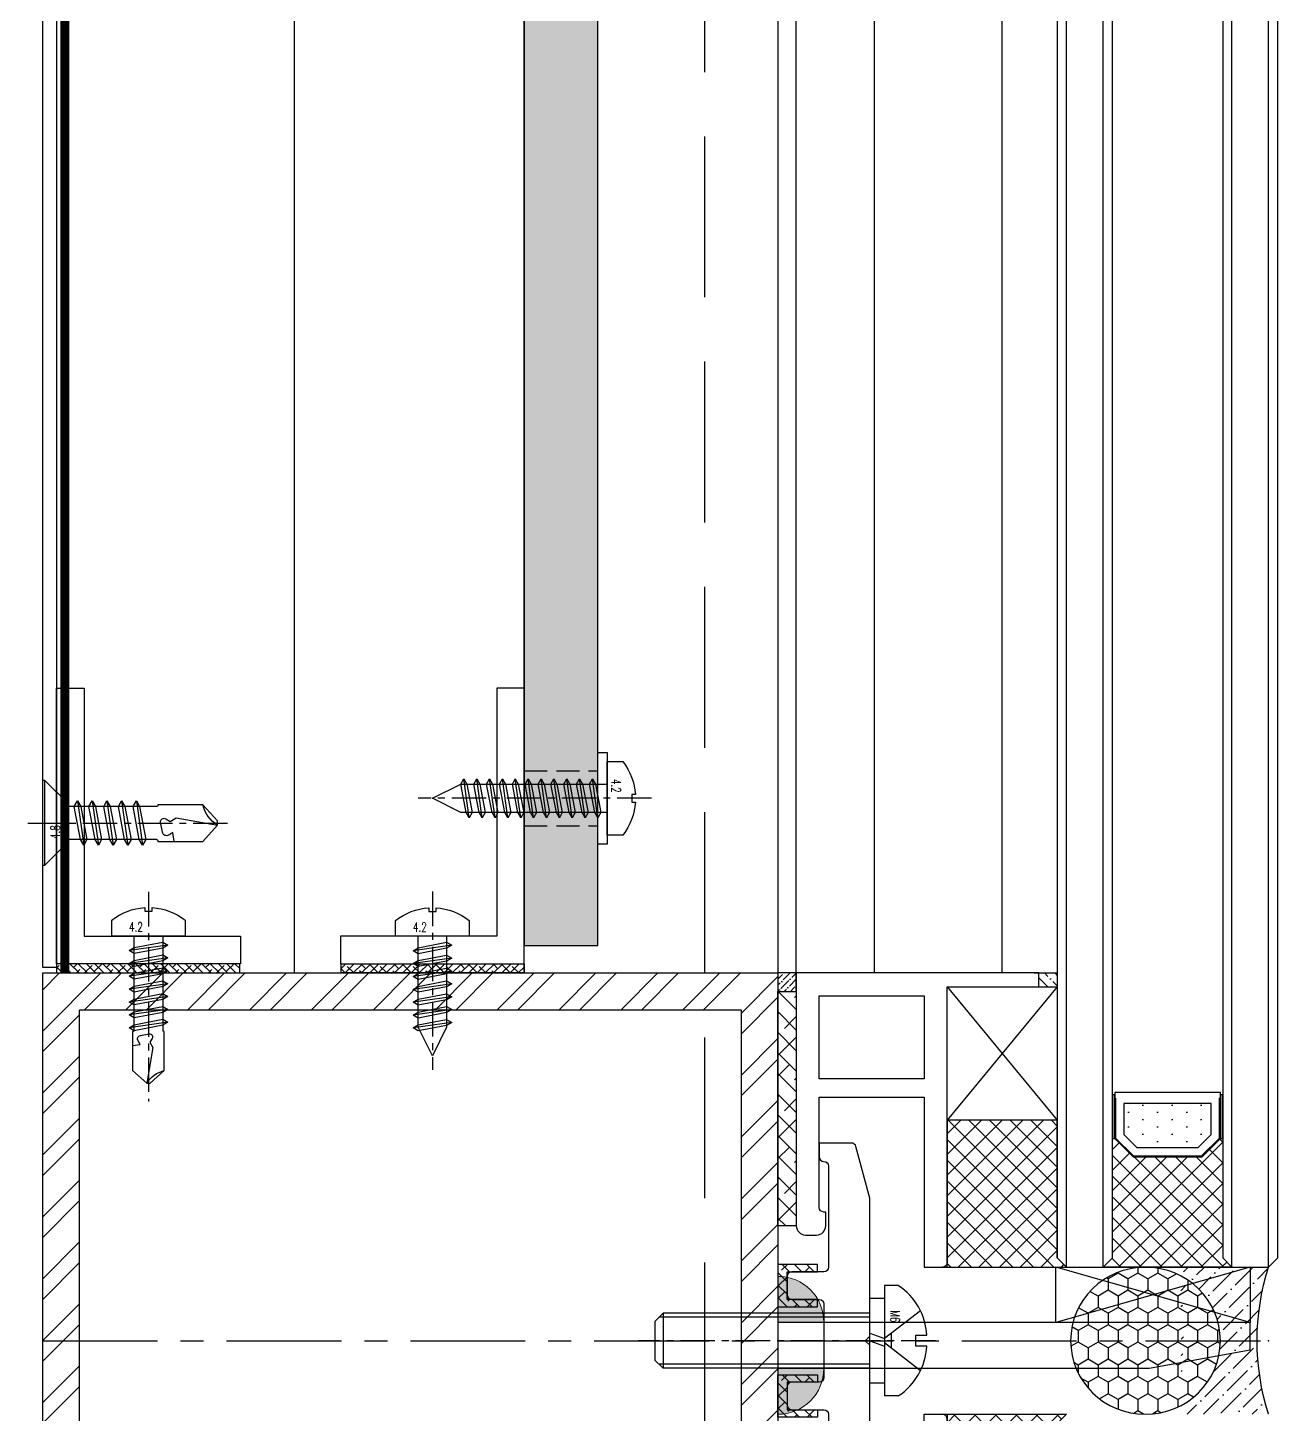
# Model space of a CAD drawing. Extents: x -160106 to 966792, y -663931 to 1550022.
# Drawn here: x -59019.2 to -58883.7, y -86343.9 to -86193.1 of the extents above; entities that cross this region are included whole.
import ezdxf
from ezdxf.enums import TextEntityAlignment as Align
from ezdxf.xclip import XClip

# ---------------------------------------------------------------- set-up
doc = ezdxf.new("R2010")
doc.units = 0
for name, pattern in [('AUSGEZOGEN', [0]), ('CENTER', [2, 1.25, -0.25, 0.25, -0.25]), ('ZN-CENTER', [2, 1.25, -0.25, 0.25, -0.25]), ('ZN-DASH', [0.35, 0.25, -0.1])]:
    doc.linetypes.add(name, pattern=pattern)
for name, color, linetype in [('!ZN1-填充-8', 8, 'Continuous'), ('!ZN3-不锈钢板幕墙-7', 7, 'Continuous'), ('!ZN3-其它材质幕墙-60', 60, 'Continuous'), ('!ZN3-玻璃幕墙-4', 4, 'Continuous'), ('!ZN3-铝板幕墙-3', 3, 'Continuous'), ('!ZN4-辅助材料-1', 1, 'Continuous'), ('!ZN4-配件-11', 11, 'Continuous'), ('!ZN5-钢材投影-40', 40, 'Continuous'), ('!ZN5-铝材投影-112', 112, 'Continuous'), ('!ZN5-铝材断面-6', 6, 'Continuous'), ('!ZN6-虚线-8', 8, 'ZN-DASH'), ('11紧固件', 11, 'Continuous'), ('2钢材断面', 2, 'Continuous'), ('A_Hatch', 8, 'Continuous'), ('BM', 8, '保温棉'), ('Fill', 8, 'Continuous'), ('ZX', 240, 'CENTER'), ('型材截面颜色', 253, 'Continuous')]:
    doc.layers.add(name, color=color, linetype=linetype)
for name, color, linetype, lineweight in [('0CABR-填充', 8, 'Continuous', 5), ('0CABR-密封材料、垫片', 195, 'Continuous', 9), ('0填充', 8, 'Continuous', 13)]:
    doc.layers.add(name, color=color, linetype=linetype, lineweight=lineweight)
doc.styles.add('DHTEXT-1', font='ROMANS.shx', dxfattribs={"width": 0.7, "bigfont": 'CHINESE.shx'})
doc.linetypes.add('保温棉', pattern='A,0.006248399999999999,-6.2484,[134,ltypeshp.shx,S=6.2484,R=0,X=-6.2484,Y=0],-12.4968,[134,ltypeshp.shx,S=6.2484,R=180,X=6.2484,Y=0],-6.2484', length=24.9998484)

# ---------------------------------------------------------------- blocks, each defined once
blk = doc.blocks.new('20250822090122')
at = {"layer": 'A_Hatch'}
h = blk.add_hatch(dxfattribs=at)
h.set_pattern_fill('ANSI32', color=256)
h.set_pattern_definition([(45, (-80, -40), (-3.367596045400933, 3.367596045400933), []), (45, (-77.75493500000448, -40), (-3.367596045400933, 3.367596045400933), [])])
h.paths.add_polyline_path([(0, 40), (-80, 40), (-80, -40), (0, -40)])
h.paths.add_polyline_path([(-4, 36), (-4, -36), (-76, -36), (-76, 36)], flags=16)
at = {"layer": '2钢材断面'}
for points in [[(-80, 40), (0, 40), (0, -40), (-80, -40)], [(-76, 36), (-4, 36), (-4, -36), (-76, -36)]]:
    blk.add_lwpolyline(points, close=True, dxfattribs=at)
blk = doc.blocks.new('20230625105620')
at = {"layer": '0CABR-填充'}
h = blk.add_hatch(dxfattribs=at)
h.set_pattern_fill('ANSI38', color=256, scale=0.3, angle=90.00000000000001)
h.set_pattern_definition([(135, (669.6330778690171, -11486.45394119481), (-0.6735192090801863, -0.6735192090801866), []), (225, (669.6330778690171, -11486.45394119481), (-0.6735192090801858, -2.02055762724056), [2.38125, -1.42875])])
h.paths.add_polyline_path([(-5.199999999720603, 3.69999999992433), (-5.199999999953434, 4.500000000203727), (-8.5, 4.499999999970896), (-8.49999999976717, 7.499999999970896), (-5.199999999953434, 7.499999999970896), (-5.199999999953434, 8.300000000017462), (-9.49999999976717, 8.300000000017462), (-9.5, 3.69999999992433)])
h = blk.add_hatch(dxfattribs=at)
h.set_pattern_fill('ANSI38', color=256, scale=0.3, angle=90)
h.set_pattern_definition([(135, (669.6330778690754, -11486.45394119481), (-0.6735192090801865, -0.6735192090801864), []), (225, (669.6330778690754, -11486.45394119481), (-0.6735192090801867, -2.020557627240559), [2.38125, -1.42875])])
h.paths.add_polyline_path([(-5.199999999662396, 3.69999999992433), (-5.199999999895226, 4.500000000203727), (-8.499999999941792, 4.499999999970896), (-8.499999999708962, 7.499999999970896), (-5.199999999895226, 7.499999999970896), (-5.199999999895226, 8.300000000017462), (-9.499999999708962, 8.300000000017462), (-9.499999999941792, 3.69999999992433)])
h = blk.add_hatch(dxfattribs=at)
h.set_pattern_fill('ANSI38', color=256, scale=0.3, angle=90.00000000000001)
h.set_pattern_definition([(135, (669.6330778687843, -11498.45394119481), (-0.6735192090801863, -0.6735192090801866), []), (225, (669.6330778687843, -11498.45394119481), (-0.6735192090801858, -2.02055762724056), [2.38125, -1.42875])])
h.paths.add_polyline_path([(-5.199999999953434, -8.30000000007567), (-5.200000000186265, -7.499999999796273), (-8.50000000023283, -7.500000000029104), (-8.5, -4.500000000029104), (-5.200000000186265, -4.500000000029104), (-5.200000000186265, -3.699999999982538), (-9.5, -3.699999999982538), (-9.50000000023283, -8.30000000007567)])
h = blk.add_hatch(dxfattribs=at)
h.set_pattern_fill('ANSI38', color=256, scale=0.3, angle=90)
h.set_pattern_definition([(135, (669.6330778688425, -11498.45394119481), (-0.6735192090801865, -0.6735192090801864), []), (225, (669.6330778688425, -11498.45394119481), (-0.6735192090801867, -2.020557627240559), [2.38125, -1.42875])])
h.paths.add_polyline_path([(-5.199999999895226, -8.30000000007567), (-5.200000000128057, -7.499999999796273), (-8.500000000174623, -7.500000000029104), (-8.499999999941792, -4.500000000029104), (-5.200000000128057, -4.500000000029104), (-5.200000000128057, -3.699999999982538), (-9.499999999941792, -3.699999999982538), (-9.500000000174623, -8.30000000007567)])
at = {"layer": '!ZN4-辅助材料-1'}
for points in [[(-5.199999999662396, 3.69999999992433), (-5.199999999895226, 4.500000000203727), (-8.499999999941792, 4.499999999970896), (-8.499999999708962, 7.499999999970896), (-5.199999999895226, 7.499999999970896), (-5.199999999895226, 8.300000000017462), (-9.499999999708962, 8.300000000017462), (-9.499999999941792, 3.69999999992433), (-5.199999999662396, 3.69999999992433)], [(-5.199999999662396, -3.700000000215368), (-5.199999999895226, -4.500000000261934), (-8.499999999941792, -4.500000000261934), (-8.499999999708962, -7.500000000029104), (-5.199999999895226, -7.500000000261934), (-5.199999999895226, -8.30000000007567), (-9.499999999708962, -8.30000000007567), (-9.499999999941792, -3.699999999982538), (-5.199999999662396, -3.700000000215368)]]:
    blk.add_lwpolyline(points, dxfattribs=at)
at = {"layer": '!ZN5-铝材投影-112'}
blk.add_lwpolyline([(-4.499999999767169, 3.999999999970896), (-4.5, -4.000000000029104, -0.4142135623702536), (-4.999999999767169, -4.500000000029104), (-7.999999999767169, -4.500000000029104, 0.414213562373095), (-8.49999999976717, -5.000000000029104), (-8.49999999976717, -7.000000000029104, 0.414213562373095), (-7.999999999767169, -7.500000000029104), (-4.499999999476131, -7.500000000025466, -0.414213562373095), (-3.999999999476131, -8.000000000025466), (-3.999999999476131, -19.00000000002547, -0.414213562373095), (-4.499999999476131, -19.50000000002547, 0.414213562373095), (-4.999999999476131, -20.00000000002547), (-4.999999999476131, -21.50000000002547), (-1.491358648519963, -21.5000000000291, 0.3394542588629411), (-1.008395735407248, -21.12940952254576), (0.5, -15.5000000000291), (0.5, -0.5000000000291038), (0, -2.91038304567337e-11), (0.5, 0.4999999999708962), (0.5000000002328306, 15.4999999999709), (-1.008395735174417, 21.12940952248755, 0.3394542588629411), (-1.491358648519963, 21.4999999999709), (-4.999999999476131, 21.49999999996726), (-4.999999999476131, 19.99999999996726, 0.414213562373095), (-4.499999999476131, 19.49999999996726, -0.414213562373095), (-3.999999999476131, 18.99999999996726), (-3.999999999476131, 7.999999999967258, -0.414213562373095), (-4.499999999476131, 7.499999999967258), (-7.999999999767169, 7.499999999970896, 0.414213562373095), (-8.49999999976717, 6.999999999970896), (-8.49999999976717, 4.999999999970896, 0.414213562373095), (-7.999999999767169, 4.499999999970896), (-4.999999999767169, 4.499999999970896, -0.4142135623688329), (-4.499999999767169, 3.999999999970896)], format="xyb", close=True, dxfattribs=at)
at = {"layer": '0CABR-密封材料、垫片'}
for points in [[(-5.199999999720603, 3.69999999992433), (-5.199999999953434, 4.500000000203727), (-8.5, 4.499999999970896), (-8.49999999976717, 7.499999999970896), (-5.199999999953434, 7.499999999970896), (-5.199999999953434, 8.300000000017462), (-9.49999999976717, 8.300000000017462), (-9.5, 3.69999999992433), (-5.199999999720603, 3.69999999992433)], [(-5.199999999720603, -3.700000000215368), (-5.199999999953434, -4.500000000261934), (-8.5, -4.500000000261934), (-8.49999999976717, -7.500000000029104), (-5.199999999953434, -7.500000000261934), (-5.199999999953434, -8.30000000007567), (-9.49999999976717, -8.30000000007567), (-9.5, -3.699999999982538), (-5.199999999720603, -3.700000000215368)]]:
    blk.add_lwpolyline(points, dxfattribs=at)
blk = doc.blocks.new('*U3024')
at = {"linetype": 'ByBlock', "ltscale": 10}
for p, q in [((-3.099760062443238, 5.999999999999091), (-1.5997600624396, 5.999999999999091)), ((-1.5997600624396, -5.999999999999091), (-1.5997600624396, 5.999999999999091)), ((-1.5997600624396, -4.620044984873882), (-1.5997600624396, 4.620044984872013)), ((-1.5997600624396, 4.620044984872013), (0, 4.620044984872013)), ((0, 4.620044984872013), (0, -4.620044984873882)), ((-5.512308570388996, 3.264313849224891), (-1.5997600624396, 0.2324707128979036)), ((2.220446049250313e-16, 3.000000000002645), (22.5002399375644, 3.000000000000339)), ((2.220446049250313e-16, 2.55000000000389), (22.95023993756877, 2.549999999997793)), ((22.50023993756076, -2.999999999986928), (22.50023993755713, 3.000000000014891)), ((22.50023993755713, 3.000000000014891), (23.40023993755858, 2.100000000013436)), ((23.40023993756222, -2.100000000009119), (23.40023993755858, 2.100000000013436)), ((-6.199760062438145, 0.5999999999958163), (-4.999760062433779, 0.5999999999976353)), ((-4.999760062433779, 0.5999999999976353), (-4.999760062433779, -0.5999999999994543)), ((-2.359507198434585, 0.8212005739923881), (-2.359507198434585, -0.8212005739890408)), ((0, -9.343636975245317e-13), (-1.5997600624396, 0.5822434348437788)), ((-4.999760062433779, -0.5999999999994543), (-6.200041946336569, -0.6000000000067303)), ((-5.512308570388996, -3.264313849219434), (-1.5997600624396, -0.2324707128950645)), ((-0.0001236077368957922, -0.834518847842471), (-1.599883670176496, -0.2522754129977578)), ((0, -2.549999999996544), (22.95023993757604, -2.549999999997114)), ((2.220446049250313e-16, -2.999999999997355), (22.50023993756804, -2.999999999999661)), ((22.50023993755713, -3.000000000014213), (23.40023993755858, -2.100000000012757)), ((-3.0997600624396, -5.999999999999091), (-1.5997600624396, -5.999999999999091)), ((0, -4.620044984873882), (-1.5997600624396, -4.620044984873882))]:
    blk.add_line(p, q, dxfattribs=at)
at = {"color": 0, "linetype": 'ZN-CENTER', "ltscale": 3}
blk.add_line((-7.149760062439595, 2.968965134506063e-13), (25.2002399375604, 2.456684181638768e-12), dxfattribs=at)
at = {"linetype": 'ByBlock', "ltscale": 10}
for centre, radius, start, end in [((0.6289204536260513, 0.2696463704114649), 6.836666666661672, 123.0516276806388, 177.2303399897559), ((0.6289204536260513, -0.2696463704151029), 6.836666666662514, 182.7696600102441, 236.9483723193611)]:
    blk.add_arc(centre, radius, start, end, dxfattribs=at)
at = {"layer": 'Defpoints', "color": 0, "ltscale": 10, "style": 'DHTEXT-1', "width": 0.7}
blk.add_text('M6', height=1, rotation=90, dxfattribs=at).set_placement((-2.254738332375523, -2.651439335049475), align=Align.CENTER)
blk = doc.blocks.new('16胶缝')
at = {"layer": '!ZN1-填充-8', "ltscale": 0.1}
h = blk.add_hatch(dxfattribs=at)
h.set_pattern_fill('HONEY', color=256, scale=10, style=0)
h.set_pattern_definition([(4.818975183877585e-15, (-19679.56000236233, -11324.37131966545), (1.875, 1.08253175), [1.25, -2.5]), (120, (-19679.56000236233, -11324.37131966545), (-1.874999995903225, 1.082531757095823), [1.249999999999998, -2.499999999999997]), (60.00000000000003, (-19679.56000236233, -11324.37131966545), (4.096775418904741e-09, 2.165063507095822), [-2.499999999999998, 1.249999999999999])])
edge = h.paths.add_edge_path()
edge.add_ellipse((8.000000000182808, 13.40127735032729), major_axis=(-1.852811262691897e-12, -8.148750109612592), ratio=0.9817456533069091, start_angle=0, end_angle=360)
h = blk.add_hatch(dxfattribs=at)
h.set_pattern_fill('ANSI36', color=256, scale=10, style=0)
h.set_pattern_definition([(45.00000000000003, (-19679.575386873, -11324.37131966545), (0.6629126073623883, 2.430679560328756), [3.125, -0.625, 0, -0.625])])
edge = h.paths.add_edge_path()
edge.add_ellipse((8.015384510843433, 13.40127735032729), major_axis=(0.8733517820453444, 8.103544729698486), ratio=0.9813319895029027, start_angle=124.6262873536864, end_angle=247.3977371599691, ccw=False)
edge.add_arc((0.0005942590132690384, 10.19757702908555), 1.197577176534192, 269.97156881858757, 324.48671338471985, ccw=False)
edge.add_line((1.455191522836685e-11, 8.999999999992724), (1.091393642127514e-11, -1.818989403545856e-12))
edge.add_arc((8.000000000015461, -24.92179927315374), 26.17434008740905, 432.2031562990745, 467.7968437009381, ccw=False)
edge.add_line((16.00000000001455, 0), (16.00000000001091, 9.000000000003638))
edge.add_arc((16.00645417175474, 10.22705133927502), 1.227068313314542, 216.5905572920867, 269.6986325029304, ccw=False)
at = {"layer": '!ZN4-辅助材料-1', "color": 1, "ltscale": 0.1}
blk.add_arc((8.000000000014552, -24.92179927313555), 26.17434008739207, 72.20315629866607, 107.7968437013339, dxfattribs=at)
blk.add_ellipse((8.000000000182808, 13.40127735032729), major_axis=(-1.852811262691897e-12, -8.148750109612592), ratio=0.9817456533069091, dxfattribs=at)
blk.add_point((8.000000000014552, 7.275957614183426e-12), dxfattribs=at)
blk = doc.blocks.new('胶缝断面')
at = {"color": 7, "ltscale": 0.1, "extrusion": (0, 0, -1), "zscale": -1, "rotation": 180}
blk.add_blockref('16胶缝', (8, 5.456968210637569e-12), dxfattribs=at)
blk = doc.blocks.new('20230625110549')
at = {"layer": '!ZN1-填充-8', "ltscale": 20}
h = blk.add_hatch(color=256, dxfattribs=at)
h.dxf.hatch_style = 1
h.paths.add_polyline_path([(0, 5), (0, 0), (5, 0, 0.4142135623730951)])
at = {"layer": '0CABR-填充', "ltscale": 20}
blk.add_line((0, 0), (0, 5), dxfattribs=at)
blk.add_arc((0, 0), 5, 0, 90, dxfattribs=at)
blk = doc.blocks.new('20250822103150', base_point=(-89262.55327602196, -87415.13117897836))
at = {"layer": '!ZN4-辅助材料-1'}
blk.add_lwpolyline([(-89131.15327524142, -87413.13117784284), (-89152.31959590278, -87413.13230322828), (-89152.31959575377, -87407.13276996238), (-89131.15327509241, -87407.13164457693), (-89131.15327524142, -87413.13117784284), (-89152.31959575377, -87407.13276996238), (-89131.15327509241, -87407.13164457693), (-89152.31959590278, -87413.13230322828)], dxfattribs=at)
at = {"layer": '!ZN5-钢材投影-40'}
blk.add_lwpolyline([(-89142.15327716633, -87418.13194908516), (-89131.15327524142, -87416.13194908516), (-89131.15327524142, -87413.13117784284), (-89182.55327602196, -87413.13117784284), (-89182.55327602196, -87418.13117784284), (-89142.14942095472, -87418.13117784284)], close=True, dxfattribs=at)
at = {"layer": '0CABR-填充', "ltscale": 20}
blk.add_blockref('20230625110549', (-89182.55327602196, -87413.13117784284), dxfattribs=at)
at = {"layer": '0CABR-填充', "ltscale": 20, "xscale": -1, "rotation": 180}
blk.add_blockref('20230625110549', (-89182.55327602196, -87418.1311778428), dxfattribs=at)
blk = doc.blocks.new('20240131155736')
at = {"layer": '!ZN1-填充-8'}
h = blk.add_hatch(dxfattribs=at)
h.set_pattern_fill('ANSI36', color=256, scale=0.5, angle=270, style=0)
h.set_pattern_definition([(315, (4155.516182055328, -11794.82250172619), (1.543481520808761, -0.4209495056751171), [1.984375, -0.396875, 0, -0.396875])])
h.paths.add_polyline_path([(-0.7497986001617392, 0.7500036128367356), (-0.7497986001617392, -0.7500036128367356), (1.250202532093681, -0.7500036128367356), (1.250202532093681, 0.7500036128367356)])
at = {"layer": '!ZN4-辅助材料-1', "linetype": 'AUSGEZOGEN'}
blk.add_line((-1.250202532108233, 0.749996387068677), (1.250202532108233, 0.7500036128367356), dxfattribs=at)
blk = doc.blocks.new('20240131160147')
at = {"layer": '!ZN5-铝材断面-6'}
blk.add_lwpolyline([(-3.359996820086963, 1.24972521692689), (-3.360017300714389, 19.749725232934), (-0.8600173007143894, 19.749725232934), (-0.8599968200869625, -10.750274787526), (9.139988671027822, -10.75027476862306), (9.139988671027822, -12.25027476862306), (-17.2600001134706, -12.25027476875402), (-17.2600001134706, 15.24972523121687, -0.414213562373095), (-16.2600001134706, 16.24972523121687), (-15.06000012539153, 16.24972523121687, -0.414213562373095), (-14.06000012539153, 15.24972523121687), (-14.06000012539153, 13.74972523121687), (-14.2600001134706, 13.74972523121687, 0.414213562373095), (-14.7600001134706, 13.24972523121687), (-14.7600001134706, 1.249725235698861)], format="xyb", close=True, dxfattribs=at)
blk.add_lwpolyline([(-14.7600001134706, -0.7502747643011389), (-14.7600001134706, -9.750274768754025), (-3.359996820086963, -9.750274787525996), (-3.359996820086963, -0.7502747830731096)], close=True, dxfattribs=at)
at = {"layer": '!ZN1-填充-8', "ltscale": 50, "xscale": -1, "rotation": 180}
blk.add_blockref('20240131155736', (9.889797354408074, -11.50027115578996), dxfattribs=at)
blk = doc.blocks.new('20250822102610', base_point=(-89164.55327459493, -87453.63117898782))
at = {"layer": '!ZN1-填充-8'}
h = blk.add_hatch(dxfattribs=at)
h.set_pattern_fill('ANSI37', color=256, angle=-1.272221872585407e-14, style=0)
h.set_pattern_definition([(44.99999999999999, (0, 0), (-1.122532015133644, 1.122532015133644), []), (135, (0, 0), (-1.122532015133644, -1.122532015133644), [])])
edge = h.paths.add_edge_path()
edge.add_line((-89165.05327484866, -87423.13117512563), (-89151.55327484867, -87423.13118085341))
edge.add_line((-89151.55327484867, -87423.13118085341), (-89152.55327484867, -87424.13118000627))
edge.add_line((-89152.55327484867, -87424.13118000627), (-89152.55327484867, -87439.13118438769))
edge.add_line((-89152.55327484867, -87439.13118438769), (-89164.55327484867, -87439.13117682973))
edge.add_line((-89164.55327484867, -87439.13117682973), (-89164.55327484867, -87423.63117784967))
edge.add_arc((-89165.05327484867, -87423.63117512563), 0.5000000000074204, 359.9996878473482, 449.9999999983324)
at = {"layer": '!ZN1-填充-8', "ltscale": 100}
for p, q in [((-89152.5532746931, -87453.63117898782), (-89164.55327484867, -87439.13117682973)), ((-89164.55327459493, -87453.63117898782), (-89152.55327484867, -87439.13118438756))]:
    blk.add_line(p, q, dxfattribs=at)
at = {"layer": '!ZN4-辅助材料-1', "linetype": 'AUSGEZOGEN'}
blk.add_lwpolyline([(-89165.05327484866, -87423.13117512563), (-89151.55327484867, -87423.13118085341), (-89152.55327484867, -87424.13118000627), (-89152.55327484867, -87439.13118438769), (-89164.55327484867, -87439.13117682973), (-89164.55327484867, -87423.63117784967, 0.4142151580810171), (-89165.05327484866, -87423.13117512563), (-89165.05327484866, -87423.13117512563)], format="xyb", dxfattribs=at)
blk.add_lwpolyline([(-89152.55327484867, -87439.13118438768), (-89164.55327467559, -87439.13117716176), (-89164.55327469764, -87442.13117353823)], dxfattribs=at)
blk.add_lwpolyline([(-89164.55327459965, -87439.13117716176), (-89164.55327459493, -87453.63117898782), (-89152.5532746931, -87453.63117898782), (-89152.55327469783, -87439.13117716176)], close=True, dxfattribs=at)
blk = doc.blocks.new('20250822103338', base_point=(-89182.55327602196, -87455.13117897836))
at = {"layer": '0填充'}
h = blk.add_hatch(dxfattribs=at)
h.set_pattern_fill('ANSI38', color=256, angle=360, style=0)
h.set_pattern_definition([(45, (0, 0), (-1.122532015133644, 1.122532015133644), []), (134.9999999999999, (0, 0), (-3.367596045400932, 1.122532015133645), [3.96875, -2.38125])])
h.paths.add_polyline_path([(-89182.553276022, -87453.13117897836), (-89180.55327602198, -87453.13117897836), (-89180.55327602211, -87427.6311789784), (-89182.55327602211, -87427.6311789784)])
at = {"layer": '型材截面颜色', "ltscale": 60}
h = blk.add_hatch(dxfattribs=at)
h.set_pattern_fill('ANSI36', color=256, scale=0.3, angle=90.00000000000001)
h.set_pattern_definition([(135, (0, 0), (-0.9260889124852567, 0.2525697034050699), [1.190625, -0.238125, 0, -0.238125])])
h.paths.add_polyline_path([(-89182.55327602196, -87455.13117898106), (-89182.55327602196, -87453.13104161006), (-89180.55326710995, -87453.1311102956), (-89180.55326710995, -87455.13124766659)])
at = {"layer": '!ZN4-辅助材料-1'}
for points in [[(-89180.55327602195, -87427.6311789784), (-89182.55327602195, -87427.6311789784), (-89182.55327602196, -87453.13117897836), (-89180.55327602196, -87453.13117897836)], [(-89182.55327602196, -87455.13117897836), (-89182.55327602196, -87453.13104160737), (-89180.55326570052, -87453.13103338321), (-89180.55326570052, -87455.1311707542)]]:
    blk.add_lwpolyline(points, close=True, dxfattribs=at)
at = {"layer": '0CABR-密封材料、垫片'}
blk.add_lwpolyline([(-89180.55327602195, -87427.6311789784), (-89182.55327602195, -87427.6311789784), (-89182.55327602196, -87455.13117897836), (-89180.55327602196, -87455.13117897836)], close=True, dxfattribs=at)
blk = doc.blocks.new('20250822103828')
at = {"layer": '!ZN4-辅助材料-1', "ltscale": 100}
for name, p in [('20250822102610', (18.40000010126096, 1.499999990541255)), ('20250822103338', (0, 0))]:
    blk.add_blockref(name, p, dxfattribs=at)
at = {"layer": '!ZN6-虚线-8', "ltscale": 50}
blk.add_blockref('20240131160147', (19.26000011348515, 12.25027476875402), dxfattribs=at)
blk = doc.blocks.new('*U1862')
at = {"layer": '!ZN1-填充-8'}
for points in [[(-18, 26.75000102790364), (-18, 22.00000102790364), (-17.75, 22.00000102790364), (-17.75, 26.75000102790364)], [(-6.25, 26.75000102790364), (-6.25, 22.00000102790364), (-6, 22.00000102790364), (-6, 26.75000102790364)]]:
    blk.add_hatch(color=256, dxfattribs=at).paths.add_polyline_path(points)
h = blk.add_hatch(dxfattribs=at)
h.set_pattern_fill('DOTS', color=8, angle=90, style=0)
h.set_pattern_definition([(90, (0, 13.9999989689677), (-1.5875, 0.7937500000000002), [0, -1.5875])])
h.paths.add_polyline_path([(-15.33578673216107, 21.00000143289799), (-8.664213388663484, 21.00000143289799), (-7.249997335646185, 22.41421748591165), (-7.249997335646185, 25.80000143289726), (-16.74999733564619, 25.80000143289726), (-16.74999733564619, 22.41421203638674)])
h = blk.add_hatch(dxfattribs=at)
h.set_pattern_fill('ANSI37', color=256, scale=0.5000000000000001, angle=90.00000000000001, style=0)
h.set_pattern_definition([(135, (0, 13.9999989689677), (-1.122532015133644, -1.122532015133644), []), (225, (0, 13.9999989689677), (1.122532015133644, -1.122532015133644), [])])
h.paths.add_polyline_path([(-5.000001026521204, 7.999999998435669), (-19.0000010265212, 7.999999998435669), (-18.0000010265212, 8.99999999843567), (-18.0000010265212, 21.99999999843567), (-17.7500010265212, 21.99999999843567), (-15.7500010265212, 19.99999999843567), (-8.250001026521204, 19.99999999843567), (-6.250001026521204, 21.99999999843567), (-6.000001026521204, 21.99999999843567), (-6.000001026521204, 8.99999999843567)])
for p, q in [((-23, 8.000001027903636), (-23.00000000001455, 425.0000000494219)), ((-19.00000102947524, 7.999999998435669), (-19.00000102947524, 424.999999019954)), ((-4.999999091349309, 7.999999998435669), (-4.999999091363861, 424.999999019954)), ((-1.000000120824552, 8.000001027903636), (-1.000000120839104, 425.0000000494219))]:
    blk.add_line(p, q, dxfattribs=at)
at = {"layer": '!ZN3-玻璃幕墙-4'}
for points in [[(-24.00000000001455, 425.0000000494219), (-24, 9.000001027903636), (-23, 8.000001027903636), (-19, 8.000001027903636), (-18, 9.000001027903636), (-18.00000000001455, 425.0000000494219)], [(-6.000000000014552, 425.0000000494219), (-6, 9.000001027903636), (-5, 8.000001027903636), (-1, 8.000001027903636), (0, 9.000001027903636), (-1.455191522836685e-11, 425.0000000494219)]]:
    blk.add_lwpolyline(points, dxfattribs=at)
at = {"layer": '!ZN4-辅助材料-1'}
for points in [[(-18, 26.75000102790364), (-18, 22.00000102790364), (-17.75, 22.00000102790364), (-17.75, 26.75000102790364)], [(-15.74999993958045, 20.00000102790364), (-8.250000060419552, 20.00000102790364), (-6.250000060419552, 22.00000102790364), (-6.250000060419552, 27.00000102790364), (-17.75000006041955, 27.00000102790364), (-17.75000006041955, 22.00000102790364)], [(-15.33578673216107, 21.00000143289799), (-8.664213388663484, 21.00000143289799), (-7.249997335646185, 22.41421748591165), (-7.249997335646185, 25.80000143289726), (-16.74999733564619, 25.80000143289726), (-16.74999733564619, 22.41421203638674)], [(-6.25, 26.75000102790364), (-6.25, 22.00000102790364), (-6, 22.00000102790364), (-6, 26.75000102790364)], [(-5.000001026521204, 7.999999998435669), (-19.0000010265212, 7.999999998435669), (-18.0000010265212, 8.99999999843567), (-18.0000010265212, 21.99999999843567), (-17.7500010265212, 21.99999999843567), (-15.7500010265212, 19.99999999843567), (-8.250001026521204, 19.99999999843567), (-8.250001026521204, 19.99999999843567), (-6.250001026521204, 21.99999999843567), (-6.000001026521204, 21.99999999843567), (-6.000001026521204, 8.99999999843567), (-5.000001026521204, 7.999999998435669)]]:
    blk.add_lwpolyline(points, close=True, dxfattribs=at)
blk.add_lwpolyline([(-17.74999853286135, 26.40000038206927), (-17.65000006041373, 26.40000038206927), (-17.65000006041373, 22.04142079812664), (-15.70857608562801, 20.09999682333728), (-8.291423709393712, 20.09999682333728), (-6.349998532867176, 22.04142199986745), (-6.349998532867176, 26.40000102790509), (-6.250000060419552, 26.40000102790509), (-6.349998532867176, 26.40000102790509)], dxfattribs=at)
at = {"layer": '!ZN5-钢材投影-40', "ltscale": 0.3}
blk.add_line((-54.39999999999418, 425.0000000494219), (-54.39999999999418, -575.8423944669667), dxfattribs=at)
at = {"layer": '!ZN5-铝材投影-112'}
for p, q in [((-52.40170605068852, 39.99999999995634), (-52.40170605068852, 425.0000000494219)), ((-43.9017349172791, 39.99999999995634), (-43.9017349172791, 425.0000000494219)), ((-30.00001585268183, 39.99999999995634), (-30.00001585268183, 425.0000000494219))]:
    blk.add_line(p, q, dxfattribs=at)
at = {"layer": '!ZN6-虚线-8', "color": 8, "linetype": 'ZN-DASH', "ltscale": 70}
blk.add_line((-62.39999999999418, 425.0000000494219), (-62.39999999999418, -575.8423944669667), dxfattribs=at)
at = {"layer": 'Defpoints', "color": 250}
for p in [(-6.000001026521204, 20.00000102790364), (-24.00000205304241, 8.000001027903636), (-18, 7.999999998435669), (-6, 7.999999998435669)]:
    blk.add_point(p, dxfattribs=at)
at = {"layer": 'ZX', "ltscale": 10}
blk.add_line((-134.3999999999942, 0), (0, 0), dxfattribs=at)
at = {"layer": '!ZN4-辅助材料-1', "ltscale": 100, "xscale": -1, "rotation": 180}
blk.add_blockref('20250822103828', (-54.39999999999418, 40), dxfattribs=at)
at = {"layer": '!ZN4-辅助材料-1', "ltscale": 100}
for name, p in [('20250822103150', (-134.3999999999942, 0)), ('20250822103828', (-54.39999999999418, -40))]:
    blk.add_blockref(name, p, dxfattribs=at)
at = {"layer": '!ZN4-辅助材料-1', "rotation": 270}
blk.add_blockref('胶缝断面', (-1.000000120824552, 1.2082455214113e-07), dxfattribs=at)
at = {"layer": '!ZN4-配件-11', "color": 1, "rotation": 180}
blk.add_blockref('*U3024', (-44.40000000005239, 1.557054929435253e-09), dxfattribs=at)
at = {"layer": '!ZN5-铝材断面-6', "ltscale": 100}
blk.add_blockref('20250822090122', (-54.39999999999418, 0), dxfattribs=at)
at = {"layer": '0CABR-填充', "ltscale": 20}
blk.add_blockref('20230625105620', (-44.9000000001688, 0), dxfattribs=at)
blk = doc.blocks.new('*U2281')
at = {"linetype": 'ByBlock', "ltscale": 10}
for p, q in [((0, 1.550000000000024), (9.895000016689004, 1.549999999999739)), ((0.9859588387780631, 2.110000000000021), (1.57904116122194, -2.110000000000007)), ((2.385958838778063, 2.109999999999977), (2.97904116122194, -2.110000000000051)), ((3.785958838778063, 2.109999999999933), (4.37904116122194, -2.110000000000094)), ((5.185958838778062, 2.109999999999889), (5.779041161221939, -2.110000000000138)), ((6.585958838778063, 2.109999999999845), (7.17904116122194, -2.110000000000182)), ((7.985958838778063, 2.109999999999801), (8.57904116122194, -2.110000000000226)), ((9.385958838778063, 2.109999999999757), (9.97904116122194, -2.11000000000027)), ((9.895000016689004, 1.549999999999739), (13, -2.927436071331612e-13)), ((13, -2.927436071331612e-13), (9.895000016689004, -1.550000000000255)), ((9.895000016689004, -1.550000000000255), (0, -1.549999999999945))]:
    blk.add_line(p, q, dxfattribs=at)
at = {"color": 0, "linetype": 'CENTER', "ltscale": 3}
blk.add_line((-4.851510917911964, 2.913225216616411e-13), (14.54315256367451, -8.526512829121202e-15), dxfattribs=at)
at = {"linetype": 'ByBlock', "ltscale": 10}
blk.add_lwpolyline([(-3.087680633323398, 0.4000000000000909, -0.1514667514007003), (-1.723475382979757, 4), (0, 4), (0, -4), (-1.723475382979757, -4, -0.1514667514007005), (-3.087680633323398, -0.4000000000000892), (-2.699999999999932, -0.3999999999999773), (-2.699999999999932, 0.4000000000000341)], format="xyb", close=True, dxfattribs=at)
for points in [[(1.255725010475717, -1.549999999999976), (0.6626426880318403, 1.550000000000018), (0.9859588387779494, 2.109999999999935), (1.309274989524115, 1.550000000000018), (1.902357311968163, -1.549999999999976), (1.57904116122194, -2.10999999999995)], [(2.655725010475717, -1.55000000000002), (2.06264268803184, 1.549999999999975), (2.385958838777949, 2.109999999999892), (2.709274989524115, 1.549999999999975), (3.302357311968163, -1.55000000000002), (2.97904116122194, -2.109999999999994)], [(4.055725010475717, -1.550000000000064), (3.46264268803184, 1.549999999999931), (3.785958838777949, 2.109999999999848), (4.109274989524115, 1.549999999999931), (4.702357311968163, -1.550000000000064), (4.37904116122194, -2.110000000000038)], [(5.455725010475716, -1.550000000000108), (4.86264268803184, 1.549999999999887), (5.185958838777949, 2.109999999999804), (5.509274989524115, 1.549999999999887), (6.102357311968162, -1.550000000000108), (5.779041161221939, -2.110000000000082)], [(6.855725010475717, -1.550000000000152), (6.26264268803184, 1.549999999999843), (6.585958838777949, 2.10999999999976), (6.909274989524115, 1.549999999999843), (7.502357311968162, -1.550000000000152), (7.17904116122194, -2.110000000000126)], [(8.255725010475718, -1.550000000000196), (7.66264268803184, 1.549999999999799), (7.985958838777949, 2.109999999999716), (8.309274989524116, 1.549999999999799), (8.902357311968164, -1.550000000000196), (8.57904116122194, -2.11000000000017)], [(9.655725010475717, -1.55000000000024), (9.06264268803184, 1.549999999999755), (9.385958838777949, 2.109999999999672), (9.709274989524115, 1.549999999999755), (10.30235731196816, -1.55000000000024), (9.97904116122194, -2.110000000000213)]]:
    blk.add_lwpolyline(points, close=True, dxfattribs=at)
at = {"layer": 'Defpoints', "color": 0, "ltscale": 10, "style": 'DHTEXT-1', "width": 0.7}
blk.add_text('4.2', height=1, rotation=90, dxfattribs=at).set_placement((-0.4943080637851551, -1.360906739295894), align=Align.CENTER)
blk = doc.blocks.new('*U2280')
at = {"linetype": 'ByBlock', "ltscale": 10}
for p, q in [((0, 1.550000000000024), (15.895000016689, 1.549999999999744)), ((0.9859588387780631, 2.110000000000021), (1.57904116122194, -2.110000000000007)), ((2.385958838778063, 2.109999999999994), (2.97904116122194, -2.110000000000034)), ((3.785958838778063, 2.109999999999967), (4.37904116122194, -2.110000000000061)), ((5.185958838778062, 2.10999999999994), (5.779041161221939, -2.110000000000087)), ((6.585958838778063, 2.109999999999913), (7.17904116122194, -2.110000000000114)), ((7.985958838778063, 2.109999999999886), (8.57904116122194, -2.110000000000142)), ((9.385958838778063, 2.109999999999859), (9.97904116122194, -2.110000000000168)), ((10.78595883877806, 2.109999999999832), (11.37904116122194, -2.110000000000196)), ((12.18595883877806, 2.109999999999805), (12.77904116122194, -2.110000000000222)), ((13.58595883877806, 2.109999999999778), (14.17904116122194, -2.110000000000249)), ((14.98595883877806, 2.109999999999751), (15.57904116122194, -2.110000000000277)), ((15.895000016689, 1.549999999999744), (19, -2.884803507186006e-13)), ((19, -2.884803507186006e-13), (15.895000016689, -1.550000000000251)), ((15.895000016689, -1.550000000000251), (0, -1.549999999999945))]:
    blk.add_line(p, q, dxfattribs=at)
at = {"color": 0, "linetype": 'CENTER', "ltscale": 3}
blk.add_line((-4.851510917911964, 2.913225216616411e-13), (20.54315256367451, -4.2632564145606e-15), dxfattribs=at)
at = {"linetype": 'ByBlock', "ltscale": 10}
blk.add_lwpolyline([(-3.087680633323398, 0.4000000000000909, -0.1514667514007003), (-1.723475382979757, 4), (0, 4), (0, -4), (-1.723475382979757, -4, -0.1514667514007005), (-3.087680633323398, -0.4000000000000892), (-2.699999999999932, -0.3999999999999773), (-2.699999999999932, 0.4000000000000341)], format="xyb", close=True, dxfattribs=at)
for points in [[(1.255725010475717, -1.549999999999976), (0.6626426880318403, 1.550000000000018), (0.9859588387779494, 2.109999999999935), (1.309274989524115, 1.550000000000018), (1.902357311968163, -1.549999999999976), (1.57904116122194, -2.10999999999995)], [(2.655725010475717, -1.550000000000003), (2.06264268803184, 1.549999999999991), (2.385958838777949, 2.109999999999908), (2.709274989524115, 1.549999999999991), (3.302357311968163, -1.550000000000003), (2.97904116122194, -2.109999999999977)], [(4.055725010475717, -1.55000000000003), (3.46264268803184, 1.549999999999965), (3.785958838777949, 2.109999999999881), (4.109274989524115, 1.549999999999965), (4.702357311968163, -1.55000000000003), (4.37904116122194, -2.110000000000004)], [(5.455725010475716, -1.550000000000057), (4.86264268803184, 1.549999999999937), (5.185958838777949, 2.109999999999855), (5.509274989524115, 1.549999999999937), (6.102357311968162, -1.550000000000057), (5.779041161221939, -2.110000000000031)], [(6.855725010475717, -1.550000000000084), (6.26264268803184, 1.549999999999911), (6.585958838777949, 2.109999999999828), (6.909274989524115, 1.549999999999911), (7.502357311968162, -1.550000000000084), (7.17904116122194, -2.110000000000058)], [(8.255725010475718, -1.550000000000111), (7.66264268803184, 1.549999999999883), (7.985958838777949, 2.1099999999998), (8.309274989524116, 1.549999999999883), (8.902357311968164, -1.550000000000111), (8.57904116122194, -2.110000000000085)], [(9.655725010475717, -1.550000000000138), (9.06264268803184, 1.549999999999857), (9.385958838777949, 2.109999999999774), (9.709274989524115, 1.549999999999857), (10.30235731196816, -1.550000000000138), (9.97904116122194, -2.110000000000111)], [(11.05572501047572, -1.550000000000165), (10.46264268803184, 1.54999999999983), (10.78595883877795, 2.109999999999746), (11.10927498952411, 1.54999999999983), (11.70235731196816, -1.550000000000165), (11.37904116122194, -2.110000000000139)], [(12.45572501047572, -1.550000000000192), (11.86264268803184, 1.549999999999803), (12.18595883877795, 2.10999999999972), (12.50927498952412, 1.549999999999803), (13.10235731196816, -1.550000000000192), (12.77904116122194, -2.110000000000166)], [(13.85572501047572, -1.550000000000219), (13.26264268803184, 1.549999999999776), (13.58595883877795, 2.109999999999693), (13.90927498952411, 1.549999999999776), (14.50235731196816, -1.550000000000219), (14.17904116122194, -2.110000000000193)], [(15.25572501047572, -1.550000000000246), (14.66264268803184, 1.549999999999749), (14.98595883877795, 2.109999999999665), (15.30927498952412, 1.549999999999749), (15.90235731196816, -1.550000000000246), (15.57904116122194, -2.11000000000022)]]:
    blk.add_lwpolyline(points, close=True, dxfattribs=at)
at = {"layer": 'Defpoints', "color": 0, "ltscale": 10, "style": 'DHTEXT-1', "width": 0.7}
blk.add_text('4.2', height=1, rotation=90, dxfattribs=at).set_placement((-0.4943080637851551, -1.360906739295894), align=Align.CENTER)
blk = doc.blocks.new('*U2282')
at = {"linetype": 'ByBlock', "ltscale": 10}
blk.add_lwpolyline([(0, -5), (1, -5), (1, 5), (0, 5)], close=True, dxfattribs=at)
blk = doc.blocks.new('*U1977')
at = {"layer": '!ZN1-填充-8', "ltscale": 10}
h = blk.add_hatch(dxfattribs=at)
h.set_pattern_fill('AR-CONC', color=8, scale=10)
h.set_pattern_definition([(49.99999999999999, (218.676972400422, 0), (18.2184668996004, -1.593908553890308), [1.905, -20.955]), (355, (218.676972400422, 0), (-3.524282597566698, 19.105664288218), [1.524, -16.764]), (100.451, (220.1951724004219, -0.132825), (14.69425016659592, 17.51166878202919), [1.619, -17.809]), (46.18420000000002, (218.676972400422, 5.08), (27.10790408921299, -4.204232793272713), [2.857499999999997, -31.43249999999998]), (96.6356, (220.935962400422, 4.729649999999999), (23.74042344662372, 24.74255558900492), [2.4285, -26.7135]), (351.1840000000001, (218.676972400422, 5.08), (23.74046058139339, 24.74251178605977), [2.286, -25.146]), (21, (221.2169724004219, 3.81), (15.16148798353833, -10.22655185167625), [1.905, -20.955]), (326.0000000000001, (221.2169724004219, 3.81), (6.180202834764708, 18.41879661223193), [1.524, -16.764]), (71.4514, (222.480422400422, 2.95779), (21.34164907701244, 8.192285771605745), [1.619, -17.809]), (37.50000000000001, (218.676972400422, 0), (0.308860325059182, 8.455503887315311), [0, -16.5608, 0, -17.018, 0, -16.8275]), (7.499999999999999, (218.676972400422, 0), (6.681966251030574, 10.01805748181195), [0, -9.7028, 0, -16.1798, 0, -6.4135]), (327.5, (213.012772400422, 0), (13.55905951668714, -0.5728743992673435), [0, -6.35, 0, -19.812, 0, -26.289]), (317.5, (210.4727724004219, 0), (14.81291813860181, 2.542649103333303), [0, -8.255, 0, -13.1572, 0, -18.669])])
edge = h.paths.add_edge_path()
edge.add_line((425.9068082615262, 8), (0, 8))
edge.add_line((0, 8), (0, 0))
edge.add_line((0, 0), (425.9068082615262, 0))
at = {"layer": '!ZN1-填充-8', "const_width": 1}
blk.add_lwpolyline([(-2.999999998137184, 58), (425.9068082615262, 58)], dxfattribs=at)
at = {"layer": '!ZN3-其它材质幕墙-60', "ltscale": 20}
blk.add_lwpolyline([(425.9068082615262, 8), (0, 8), (0, 0), (425.9068082615262, 0)], dxfattribs=at)
at = {"layer": '!ZN5-铝材投影-112'}
blk.add_lwpolyline([(-2, 8), (28, 8), (28, 11), (1, 11), (1, 28), (-2, 28)], close=True, dxfattribs=at)
at = {"layer": '!ZN6-虚线-8', "color": 8, "linetype": 'ZN-DASH', "ltscale": 10}
for p, q in [((12.99999999999996, 8), (12.99999999999996, 0)), ((18.99999999999996, 8), (18.99999999999996, 0))]:
    blk.add_line(p, q, dxfattribs=at)
at = {"layer": 'BM'}
blk.add_line((-2.999999998137184, 33), (425.9068082615262, 33), dxfattribs=at)
at = {"layer": 'Defpoints', "color": 8}
blk.add_lwpolyline([(425.9068082615262, 58), (-2.999999998137184, 58), (-2.999999998137184, 8), (425.9068082615262, 8)], dxfattribs=at)
at = {"layer": '!ZN4-配件-11', "color": 1}
for name, p, rotation in [('*U2281', (1, 18), 180), ('*U2280', (16.00000000000005, -1), 89.99999999999997)]:
    blk.add_blockref(name, p, dxfattribs=dict(at, rotation=rotation))
at = {"layer": '!ZN4-配件-11', "extrusion": (0, 0, -1), "zscale": -1, "rotation": 270}
blk.add_blockref('*U2282', (-15.99999999999976, -8.881784197001252e-16), dxfattribs=at)
blk = doc.blocks.new('*U1411')
at = {"linetype": 'ByBlock', "ltscale": 10}
for p, q in [((0, 1.550000000000024), (10.26653098098048, 1.549999999999775)), ((0.9859588387780631, 2.110000000000021), (1.57904116122194, -2.110000000000007)), ((2.385958838778063, 2.110000000000013), (2.97904116122194, -2.110000000000014)), ((3.785958838778063, 2.110000000000006), (4.37904116122194, -2.110000000000022)), ((5.185958838778062, 2.109999999999999), (5.779041161221939, -2.110000000000029)), ((6.585958838778063, 2.109999999999991), (7.17904116122194, -2.110000000000037)), ((7.985958838778063, 2.109999999999983), (8.57904116122194, -2.110000000000044)), ((9.385958838778063, 2.109999999999975), (9.97904116122194, -2.110000000000052)), ((10.26653098098048, -1.550000000000217), (0, -1.549999999999945))]:
    blk.add_line(p, q, dxfattribs=at)
at = {"color": 0, "linetype": 'CENTER', "ltscale": 3}
blk.add_line((-4.793777829273322, 2.913225216616411e-13), (18, -6.394884621840901e-15), dxfattribs=at)
at = {"linetype": 'ByBlock', "ltscale": 10}
blk.add_lwpolyline([(-3.087680633323398, 0.4000000000000909, -0.1514667514007003), (-1.723475382979757, 4), (0, 4), (0, -4), (-1.723475382979757, -4, -0.1514667514007005), (-3.087680633323398, -0.4000000000000892), (-2.699999999999932, -0.3999999999999773), (-2.699999999999932, 0.4000000000000341)], format="xyb", close=True, dxfattribs=at)
for points in [[(1.255725010475717, -1.549999999999976), (0.6626426880318403, 1.550000000000018), (0.9859588387779494, 2.109999999999935), (1.309274989524115, 1.550000000000018), (1.902357311968163, -1.549999999999976), (1.57904116122194, -2.10999999999995)], [(2.655725010475717, -1.549999999999983), (2.06264268803184, 1.550000000000011), (2.385958838777949, 2.109999999999928), (2.709274989524115, 1.550000000000011), (3.302357311968163, -1.549999999999983), (2.97904116122194, -2.109999999999957)], [(4.055725010475717, -1.549999999999991), (3.46264268803184, 1.550000000000003), (3.785958838777949, 2.10999999999992), (4.109274989524115, 1.550000000000003), (4.702357311968163, -1.549999999999991), (4.37904116122194, -2.109999999999965)], [(5.455725010475716, -1.549999999999998), (4.86264268803184, 1.549999999999996), (5.185958838777949, 2.109999999999913), (5.509274989524115, 1.549999999999996), (6.102357311968162, -1.549999999999998), (5.779041161221939, -2.109999999999972)], [(6.855725010475717, -1.550000000000006), (6.26264268803184, 1.549999999999988), (6.585958838777949, 2.109999999999905), (6.909274989524115, 1.549999999999988), (7.502357311968162, -1.550000000000006), (7.17904116122194, -2.10999999999998)], [(8.255725010475718, -1.550000000000013), (7.66264268803184, 1.549999999999981), (7.985958838777949, 2.109999999999898), (8.309274989524116, 1.549999999999981), (8.902357311968164, -1.550000000000013), (8.57904116122194, -2.109999999999987)], [(9.655725010475717, -1.550000000000021), (9.06264268803184, 1.549999999999973), (9.385958838777949, 2.10999999999989), (9.709274989524115, 1.549999999999973), (10.30235731196816, -1.550000000000021), (9.97904116122194, -2.109999999999995)]]:
    blk.add_lwpolyline(points, close=True, dxfattribs=at)
for points in [[(10.26653098098048, -1.55, -0.414213562373095), (10.38395522340473, -1.667424242424249), (10.38395522340473, -1.726136363636771), (14.64482176281634, -1.726136363636771), (15.9999999999994, -0.1948217628174002), (15.9999999999994, 0.1948217628174238), (14.6448217628156, 1.726136363637534), (10.38395522340473, 1.726136363637932), (10.38395522340473, 1.667424242424216, -0.414213562373095), (10.26653098098048, 1.549999999999966)], [(11.9208473223949, -1.726136363636771), (11.80430973296651, -0.8890824877731115), (11.41067326572917, -1.132928086946651, -0.5304615897786895), (10.821757728626, -0.8693511515041786), (10.65548024539029, 0.07365531618229441, -0.6513157956771675), (11.14879112615775, 0.4044761775147213), (11.54048701920387, 0.1567861275003797), (12.11053252572676, 0.4912756395922434), (15.9999999999994, -0.1948217628174002, -0.2012259957209903), (14.6448217628156, 1.726136363637534)]]:
    blk.add_lwpolyline(points, format="xyb", dxfattribs=at)
at = {"layer": 'Defpoints', "color": 0, "ltscale": 10, "style": 'DHTEXT-1', "width": 0.7}
blk.add_text('4.2', height=1, rotation=90, dxfattribs=at).set_placement((-0.4943080637851551, -1.360906739296141), align=Align.CENTER)
blk = doc.blocks.new('20250917142629', base_point=(-62529.15783685163, -86032.33215733645))
at = {"layer": 'Fill', "ltscale": 50}
h = blk.add_hatch(dxfattribs=at)
h.set_pattern_fill('ANSI38', color=256, scale=0.4, style=0)
h.set_pattern_definition([(45, (0, 0), (-0.4490128060534577, 0.4490128060534577), []), (135, (0, 0), (-1.347038418160373, 0.4490128060534578), [1.5875, -0.9525000000000001])])
h.paths.add_polyline_path([(-62549.09281930143, -86032.33215733645), (-62549.09281930143, -86031.33215733645), (-62529.15783685163, -86031.33215733645), (-62529.15783685163, -86032.33215733645)])
at = {"layer": '!ZN5-铝材投影-112'}
blk.add_lwpolyline([(-62529.15783685163, -86031.33215733831), (-62529.15783685163, -86001.33215733831), (-62532.15783685163, -86001.33215733831), (-62532.15783685163, -86028.33215733831), (-62549.15783685163, -86028.33215733831), (-62549.15783685163, -86031.33215733831)], close=True, dxfattribs=at)
at = {"layer": '11紧固件', "ltscale": 50}
blk.add_lwpolyline([(-62549.09281930143, -86032.33215733645), (-62549.09281930143, -86031.33215733645), (-62529.15783685163, -86031.33215733645), (-62529.15783685163, -86032.33215733645), (-62549.09281930143, -86032.33215733645)], dxfattribs=at)
at = {"layer": '!ZN4-配件-11', "color": 1, "ltscale": 800, "xscale": -1, "rotation": 90}
blk.add_blockref('*U1411', (-62539.15783685163, -86028.30932497318), dxfattribs=at)
blk = doc.blocks.new('*U2963')
at = {"linetype": 'ByBlock', "ltscale": 10}
for p, q in [((0.2000000000000473, 4.679999999999915), (0.2000000000001041, -4.620000000000082)), ((3.780701996714244, 2.400000000000309), (4.455298003285636, -2.399999999999873)), ((5.380701996714221, 2.400000274268674), (6.055298003285612, -2.399999725731508)), ((6.980701996714197, 2.400000548537039), (7.655298003285589, -2.399999451463143)), ((8.580701996714176, 2.400000822805405), (9.255298003285567, -2.399999177194777)), ((10.18070199671415, 2.40000109707377), (10.85529800328554, -2.399998902926412)), ((12.37911330780593, -1.789998812574835), (2.799999999999965, -1.790000014990123))]:
    blk.add_line(p, q, dxfattribs=at)
at = {"color": 0, "linetype": 'CENTER', "ltscale": 3}
blk.add_line((-1.638855127062568, 2.968965134506063e-13), (20.60315537000201, 2.966515921798418e-13), dxfattribs=at)
at = {"linetype": 'ByBlock', "ltscale": 10}
for points in [[(0.2000000000001041, -4.620000000000082), (1.154631945610163e-13, -4.620000000000082), (1.77635683940025e-15, 4.679999999999915), (0.2000000000000473, 4.679999999999915), (2.80000000000007, 2.079999999999864), (2.80000000000007, 2.019999999999926), (2.799999999999956, -2.020000000000088)], [(4.103114339079868, -1.789999999999746), (3.428518332508476, 1.790000000000181), (3.780701996714244, 2.400000000000081), (4.132885660919785, 1.790000000000181), (4.807481667491404, -1.789999999999746), (4.455298003285636, -2.399999999999873)], [(5.703114339079844, -1.78999972573138), (5.028518332508453, 1.790000274268547), (5.380701996714221, 2.400000274268447), (5.732885660919761, 1.790000274268547), (6.40748166749138, -1.78999972573138), (6.055298003285612, -2.399999725731508)], [(7.303114339079821, -1.789999451463015), (6.628518332508429, 1.790000548536912), (6.980701996714197, 2.400000548536812), (7.332885660919738, 1.790000548536912), (8.007481667491357, -1.789999451463015), (7.655298003285589, -2.399999451463143)], [(8.9031143390798, -1.78999917719465), (8.228518332508408, 1.790000822805277), (8.580701996714176, 2.400000822805177), (8.932885660919716, 1.790000822805277), (9.607481667491335, -1.78999917719465), (9.255298003285567, -2.399999177194777)], [(10.50311433907977, -1.789998902926285), (9.828518332508382, 1.790001097073643), (10.18070199671415, 2.400001097073543), (10.53288566091969, 1.790001097073643), (11.20748166749131, -1.789998902926285), (10.85529800328554, -2.399998902926412)]]:
    blk.add_lwpolyline(points, close=True, dxfattribs=at)
blk.add_lwpolyline([(12.4143741038615, 1.790001184964613), (2.800000000000063, 1.790000067781377)], dxfattribs=at)
for points in [[(12.37876803610061, -1.789998373019467, -0.4142135623730951), (12.51437409670666, -1.925604433625574), (12.51437409670666, -1.993407463929112), (17.43498771318855, -1.993407463929112), (19, -0.2249860862085828), (19, 0.2249893401696905), (17.43498771318764, 1.993410717890958), (12.51437409670666, 1.993410717891413), (12.51437409670666, 1.890001184964613, -0.4142135414170628), (12.4143741038615, 1.790001184964613)], [(14.28923658521796, -1.993407463929112), (14.15465446581345, -1.026745245996176), (13.70006783590713, -1.308347583106263, -0.5304615897786895), (13.01996537693003, -1.003958735079118), (12.82794170274155, 0.08506163728137572, -0.6513157956771675), (13.39763620375697, 0.4671063739168968), (13.84998178346825, 0.1810643161583467), (14.50829240067856, 0.5673457527031811), (19, -0.2249860862085828, -0.2012259957209903), (17.43498771318764, 1.993410717890958)]]:
    blk.add_lwpolyline(points, format="xyb", dxfattribs=at)
at = {"layer": 'Defpoints', "color": 0, "ltscale": 10, "style": 'DHTEXT-1', "width": 0.7}
blk.add_text('4.8', height=1, rotation=90, dxfattribs=at).set_placement((1.855691936214973, -0.980834927692489), align=Align.CENTER)
blk = doc.blocks.new('20250829153651')
at = {"layer": 'Fill', "ltscale": 50}
h = blk.add_hatch(dxfattribs=at)
h.set_pattern_fill('ANSI38', color=256, scale=0.4, style=0)
h.set_pattern_definition([(45, (298.0650081934727, 11783.31519010784), (-0.4490128060534577, 0.4490128060534577), []), (135, (298.0650081934727, 11783.31519010784), (-1.347038418160373, 0.4490128060534578), [1.5875, -0.9525000000000001])])
h.paths.add_polyline_path([(298.0650081934727, 10989.99999998299), (298.0650081934727, 10990.99999998299), (317.999990643264, 10990.99999998299), (317.999990643264, 10989.99999998299)])
at = {"layer": '!ZN3-铝板幕墙-3', "ltscale": 4}
for p, q in [((267.1000002481087, 11401.49999898487), (267.1000002481305, 10990.60817242826)), ((265.6000002481524, 10990.60817242826), (265.6000002481233, 11399.99999898486))]:
    blk.add_line(p, q, dxfattribs=at)
at = {"layer": '!ZN3-铝板幕墙-3', "ltscale": 800}
blk.add_line((267.1000002481451, 10990.60817242826), (265.6000002481378, 10990.60817242826), dxfattribs=at)
at = {"layer": '11紧固件', "ltscale": 50}
blk.add_lwpolyline([(298.0650081934727, 10989.99999998299), (298.0650081934727, 10990.99999998299), (317.999990643264, 10990.99999998299), (317.999990643264, 10989.99999998299), (298.0650081934727, 10989.99999998299)], dxfattribs=at)
at = {"layer": '!ZN3-不锈钢板幕墙-7', "ltscale": 800, "xscale": -1}
blk.add_blockref('20250917142629', (267.1000002481305, 10989.99999998299), dxfattribs=at)
at = {"layer": '!ZN4-配件-11', "color": 1}
blk.add_blockref('*U2963', (265.6000002481524, 11006.30946323341), dxfattribs=at)
at = {"rotation": 90}
blk.add_blockref('*U1977', (325.999990643264, 10992.99999998113), dxfattribs=at)
at = {"ltscale": 50}
blk.add_blockref('*U1862', (400.0000002481465, 10949.99999998299), dxfattribs=at)

msp = doc.modelspace()

# ---------------------------------------------------------------- block references
at = {"ltscale": 30}
ref = msp.add_blockref('20250829153651', (-59283.1578274949, -97285.91991677185), dxfattribs=at)
XClip(ref).set_block_clipping_path([(-854.3998935135023, 10782.434640537154), (614.4000002479647, 12795.26740406244)])

doc.saveas('drawing.dxf')
